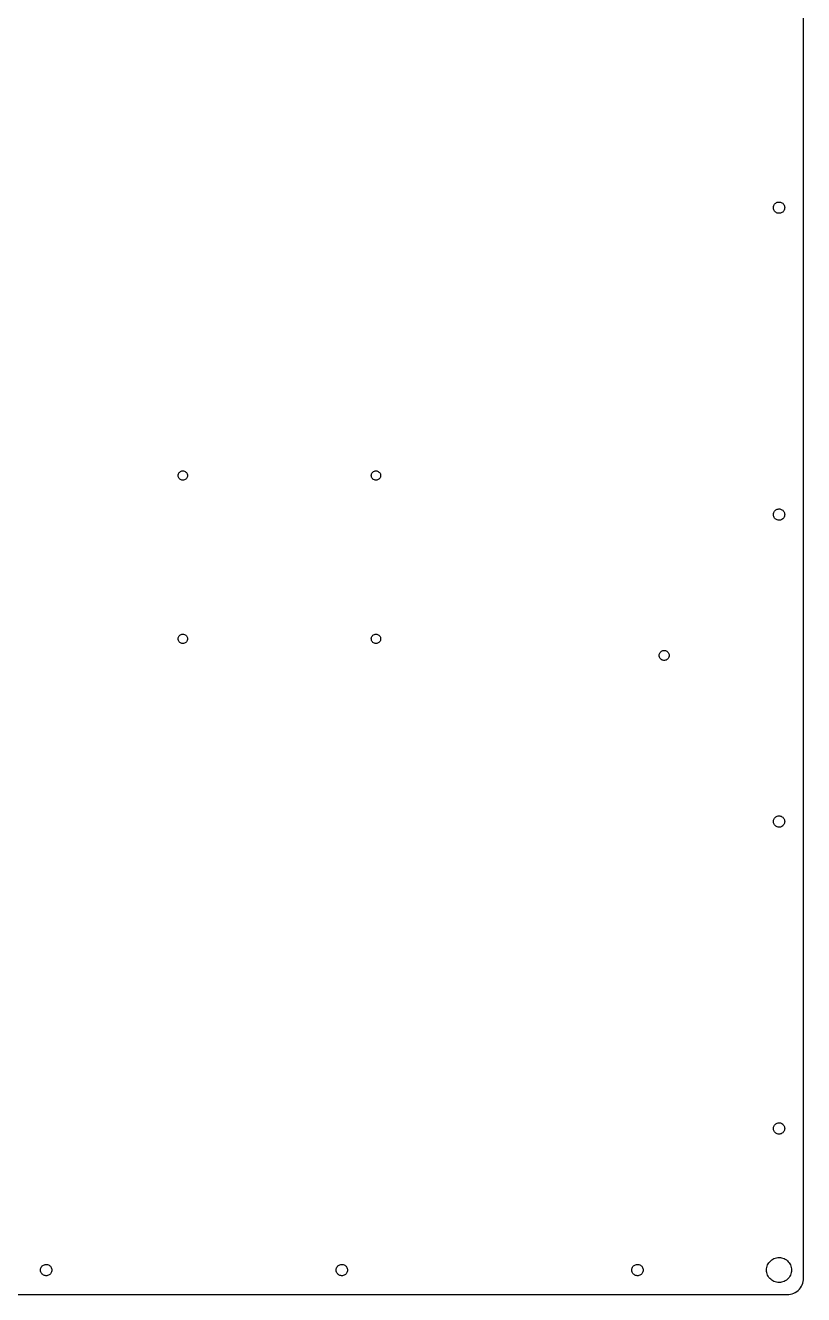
# Model space of a CAD drawing. Header units: metres. Extents: x -227 to 227, y -372 to 372.
# Drawn here: x -6.2 to 227.4, y -372.4 to 8.6 of the extents above; entities that cross this region are included whole.
import ezdxf

# ---------------------------------------------------------------- set-up
doc = ezdxf.new("R2010")
doc.units = ezdxf.units.M

msp = doc.modelspace()

# ---------------------------------------------------------------- linework, layer by layer
for p, q in [((227.375, -367.375), (227.375, 367.375)), ((218.305, -45.9473), (218.341, -45.7018)), ((218.341, -45.7018), (218.412, -45.4641)), ((218.412, -45.4641), (218.518, -45.2394)), ((218.518, -45.2394), (218.654, -45.0324)), ((218.654, -45.0324), (218.82, -44.8476)), ((218.82, -44.8476), (219.011, -44.6888)), ((219.011, -44.6888), (219.223, -44.5595)), ((219.223, -44.5595), (219.451, -44.4625)), ((219.451, -44.4625), (219.691, -44.3997)), ((219.691, -44.3997), (219.938, -44.3726)), ((219.938, -44.3726), (220.186, -44.3816)), ((220.186, -44.3816), (220.43, -44.4267)), ((220.43, -44.4267), (220.665, -44.5068)), ((220.665, -44.5068), (220.886, -44.6203)), ((220.886, -44.6203), (221.087, -44.7647)), ((221.087, -44.7647), (221.266, -44.937)), ((221.266, -44.937), (221.418, -45.1334)), ((221.418, -45.1334), (221.539, -45.3499)), ((221.539, -45.3499), (221.628, -45.5816)), ((221.628, -45.5816), (221.682, -45.8239)), ((218.305, -46.1955), (218.305, -45.9473)), ((218.341, -46.4411), (218.305, -46.1955)), ((218.412, -46.6787), (218.341, -46.4411)), ((218.518, -46.9034), (218.412, -46.6787)), ((218.654, -47.1104), (218.518, -46.9034)), ((218.82, -47.2953), (218.654, -47.1104)), ((219.011, -47.454), (218.82, -47.2953)), ((219.223, -47.5833), (219.011, -47.454)), ((219.451, -47.6804), (219.223, -47.5833)), ((219.691, -47.7431), (219.451, -47.6804)), ((219.938, -47.7703), (219.691, -47.7431)), ((220.186, -47.7612), (219.938, -47.7703)), ((220.43, -47.7161), (220.186, -47.7612)), ((220.665, -47.636), (220.43, -47.7161)), ((220.886, -47.5225), (220.665, -47.636)), ((221.087, -47.3781), (220.886, -47.5225)), ((221.266, -47.2059), (221.087, -47.3781)), ((221.418, -47.0094), (221.266, -47.2059)), ((221.539, -46.793), (221.418, -47.0094)), ((221.628, -46.5612), (221.539, -46.793)), ((221.682, -46.3189), (221.628, -46.5612)), ((221.682, -45.8239), (221.7, -46.0714)), ((221.7, -46.0714), (221.682, -46.3189)), ((39.7876, -125.8), (39.9275, -125.6)), ((39.9275, -125.6), (40.1001, -125.428)), ((40.1001, -125.428), (40.3, -125.288)), ((40.3, -125.288), (40.5212, -125.184)), ((40.5212, -125.184), (40.7569, -125.121)), ((40.7569, -125.121), (41, -125.1)), ((41, -125.1), (41.2431, -125.121)), ((41.2431, -125.121), (41.4788, -125.184)), ((41.4788, -125.184), (41.7, -125.288)), ((41.7, -125.288), (41.8999, -125.428)), ((41.8999, -125.428), (42.0725, -125.6)), ((42.0725, -125.6), (42.2124, -125.8)), ((97.7876, -125.8), (97.9275, -125.6)), ((97.9275, -125.6), (98.1001, -125.428)), ((98.1001, -125.428), (98.3, -125.288)), ((98.3, -125.288), (98.5212, -125.184)), ((98.5212, -125.184), (98.7569, -125.121)), ((98.7569, -125.121), (99, -125.1)), ((99, -125.1), (99.2431, -125.121)), ((99.2431, -125.121), (99.4788, -125.184)), ((99.4788, -125.184), (99.7, -125.288)), ((99.7, -125.288), (99.8999, -125.428)), ((99.8999, -125.428), (100.072, -125.6)), ((100.072, -125.6), (100.212, -125.8)), ((39.6, -126.5), (39.6213, -126.257)), ((39.6213, -126.743), (39.6, -126.5)), ((39.6213, -126.257), (39.6844, -126.021)), ((39.6844, -126.979), (39.6213, -126.743)), ((39.6844, -126.021), (39.7876, -125.8)), ((39.7876, -127.2), (39.6844, -126.979)), ((39.9275, -127.4), (39.7876, -127.2)), ((40.1001, -127.572), (39.9275, -127.4)), ((40.3, -127.712), (40.1001, -127.572)), ((40.5212, -127.816), (40.3, -127.712)), ((40.7569, -127.879), (40.5212, -127.816)), ((41, -127.9), (40.7569, -127.879)), ((41.2431, -127.879), (41, -127.9)), ((41.4788, -127.816), (41.2431, -127.879)), ((41.7, -127.712), (41.4788, -127.816)), ((41.8999, -127.572), (41.7, -127.712)), ((42.0725, -127.4), (41.8999, -127.572)), ((42.2124, -127.2), (42.0725, -127.4)), ((42.2124, -125.8), (42.3156, -126.021)), ((42.3156, -126.979), (42.2124, -127.2)), ((42.3156, -126.021), (42.3787, -126.257)), ((42.3787, -126.743), (42.3156, -126.979)), ((42.3787, -126.257), (42.4, -126.5)), ((42.4, -126.5), (42.3787, -126.743)), ((97.6, -126.5), (97.6213, -126.257)), ((97.6213, -126.743), (97.6, -126.5)), ((97.6213, -126.257), (97.6844, -126.021)), ((97.6844, -126.979), (97.6213, -126.743)), ((97.6844, -126.021), (97.7876, -125.8)), ((97.7876, -127.2), (97.6844, -126.979)), ((97.9275, -127.4), (97.7876, -127.2)), ((98.1001, -127.572), (97.9275, -127.4)), ((98.3, -127.712), (98.1001, -127.572)), ((98.5212, -127.816), (98.3, -127.712)), ((98.7569, -127.879), (98.5212, -127.816)), ((99, -127.9), (98.7569, -127.879)), ((99.2431, -127.879), (99, -127.9)), ((99.4788, -127.816), (99.2431, -127.879)), ((99.7, -127.712), (99.4788, -127.816)), ((99.8999, -127.572), (99.7, -127.712)), ((100.072, -127.4), (99.8999, -127.572)), ((100.212, -127.2), (100.072, -127.4)), ((100.212, -125.8), (100.316, -126.021)), ((100.316, -126.979), (100.212, -127.2)), ((100.316, -126.021), (100.379, -126.257)), ((100.379, -126.743), (100.316, -126.979)), ((100.379, -126.257), (100.4, -126.5)), ((100.4, -126.5), (100.379, -126.743)), ((218.654, -137.175), (218.82, -136.99)), ((218.82, -136.99), (219.011, -136.832)), ((219.011, -136.832), (219.223, -136.702)), ((219.223, -136.702), (219.451, -136.605)), ((219.451, -136.605), (219.691, -136.543)), ((219.691, -136.543), (219.938, -136.515)), ((219.938, -136.515), (220.186, -136.524)), ((220.186, -136.524), (220.43, -136.57)), ((220.43, -136.57), (220.665, -136.65)), ((220.665, -136.65), (220.886, -136.763)), ((220.886, -136.763), (221.087, -136.908)), ((221.087, -136.908), (221.266, -137.08)), ((221.266, -137.08), (221.418, -137.276)), ((218.305, -138.09), (218.341, -137.845)), ((218.305, -138.338), (218.305, -138.09)), ((218.341, -138.584), (218.305, -138.338)), ((218.341, -137.845), (218.412, -137.607)), ((218.412, -138.822), (218.341, -138.584)), ((218.412, -137.607), (218.518, -137.382)), ((218.518, -139.046), (218.412, -138.822)), ((218.518, -137.382), (218.654, -137.175)), ((218.654, -139.253), (218.518, -139.046)), ((218.82, -139.438), (218.654, -139.253)), ((219.011, -139.597), (218.82, -139.438)), ((219.223, -139.726), (219.011, -139.597)), ((219.451, -139.823), (219.223, -139.726)), ((219.691, -139.886), (219.451, -139.823)), ((219.938, -139.913), (219.691, -139.886)), ((220.186, -139.904), (219.938, -139.913)), ((220.43, -139.859), (220.186, -139.904)), ((220.665, -139.779), (220.43, -139.859)), ((220.886, -139.665), (220.665, -139.779)), ((221.087, -139.521), (220.886, -139.665)), ((221.266, -139.349), (221.087, -139.521)), ((221.418, -139.152), (221.266, -139.349)), ((221.418, -137.276), (221.539, -137.493)), ((221.539, -138.936), (221.418, -139.152)), ((221.539, -137.493), (221.628, -137.725)), ((221.628, -138.704), (221.539, -138.936)), ((221.628, -137.725), (221.682, -137.967)), ((221.682, -138.462), (221.628, -138.704)), ((221.682, -137.967), (221.7, -138.214)), ((221.7, -138.214), (221.682, -138.462)), ((39.6, -175.5), (39.6213, -175.257)), ((39.6213, -175.257), (39.6844, -175.021)), ((39.6844, -175.021), (39.7876, -174.8)), ((39.7876, -174.8), (39.9275, -174.6)), ((39.9275, -174.6), (40.1001, -174.428)), ((40.1001, -174.428), (40.3, -174.288)), ((40.3, -174.288), (40.5212, -174.184)), ((40.5212, -174.184), (40.7569, -174.121)), ((40.7569, -174.121), (41, -174.1)), ((41, -174.1), (41.2431, -174.121)), ((41.2431, -174.121), (41.4788, -174.184)), ((41.4788, -174.184), (41.7, -174.288)), ((41.7, -174.288), (41.8999, -174.428)), ((41.8999, -174.428), (42.0725, -174.6)), ((42.0725, -174.6), (42.2124, -174.8)), ((42.2124, -174.8), (42.3156, -175.021)), ((42.3156, -175.021), (42.3787, -175.257)), ((42.3787, -175.257), (42.4, -175.5)), ((97.6, -175.5), (97.6213, -175.257)), ((97.6213, -175.257), (97.6844, -175.021)), ((97.6844, -175.021), (97.7876, -174.8)), ((97.7876, -174.8), (97.9275, -174.6)), ((97.9275, -174.6), (98.1001, -174.428)), ((98.1001, -174.428), (98.3, -174.288)), ((98.3, -174.288), (98.5212, -174.184)), ((98.5212, -174.184), (98.7569, -174.121)), ((98.7569, -174.121), (99, -174.1)), ((99, -174.1), (99.2431, -174.121)), ((99.2431, -174.121), (99.4788, -174.184)), ((99.4788, -174.184), (99.7, -174.288)), ((99.7, -174.288), (99.8999, -174.428)), ((99.8999, -174.428), (100.072, -174.6)), ((100.072, -174.6), (100.212, -174.8)), ((100.212, -174.8), (100.316, -175.021)), ((100.316, -175.021), (100.379, -175.257)), ((100.379, -175.257), (100.4, -175.5)), ((39.6213, -175.743), (39.6, -175.5)), ((39.6844, -175.979), (39.6213, -175.743)), ((39.7876, -176.2), (39.6844, -175.979)), ((39.9275, -176.4), (39.7876, -176.2)), ((40.1001, -176.572), (39.9275, -176.4)), ((40.3, -176.712), (40.1001, -176.572)), ((40.5212, -176.816), (40.3, -176.712)), ((40.7569, -176.879), (40.5212, -176.816)), ((41, -176.9), (40.7569, -176.879)), ((41.2431, -176.879), (41, -176.9)), ((41.4788, -176.816), (41.2431, -176.879)), ((41.7, -176.712), (41.4788, -176.816)), ((41.8999, -176.572), (41.7, -176.712)), ((42.0725, -176.4), (41.8999, -176.572)), ((42.2124, -176.2), (42.0725, -176.4)), ((42.3156, -175.979), (42.2124, -176.2)), ((42.3787, -175.743), (42.3156, -175.979)), ((42.4, -175.5), (42.3787, -175.743)), ((97.6213, -175.743), (97.6, -175.5)), ((97.6844, -175.979), (97.6213, -175.743)), ((97.7876, -176.2), (97.6844, -175.979)), ((97.9275, -176.4), (97.7876, -176.2)), ((98.1001, -176.572), (97.9275, -176.4)), ((98.3, -176.712), (98.1001, -176.572)), ((98.5212, -176.816), (98.3, -176.712)), ((98.7569, -176.879), (98.5212, -176.816)), ((99, -176.9), (98.7569, -176.879)), ((99.2431, -176.879), (99, -176.9)), ((99.4788, -176.816), (99.2431, -176.879)), ((99.7, -176.712), (99.4788, -176.816)), ((99.8999, -176.572), (99.7, -176.712)), ((100.072, -176.4), (99.8999, -176.572)), ((100.212, -176.2), (100.072, -176.4)), ((100.316, -175.979), (100.212, -176.2)), ((100.379, -175.743), (100.316, -175.979)), ((100.4, -175.5), (100.379, -175.743)), ((184.897, -179.126), (185.132, -179.046)), ((185.132, -179.046), (185.376, -179.005)), ((185.376, -179.005), (185.624, -179.005)), ((185.624, -179.005), (185.868, -179.046)), ((185.868, -179.046), (186.103, -179.126)), ((184, -180.5), (184.02, -180.253)), ((184.02, -180.747), (184, -180.5)), ((184.02, -180.253), (184.081, -180.013)), ((184.081, -180.987), (184.02, -180.747)), ((184.081, -180.013), (184.181, -179.786)), ((184.181, -181.214), (184.081, -180.987)), ((184.181, -179.786), (184.316, -179.579)), ((184.316, -181.421), (184.181, -181.214)), ((184.316, -179.579), (184.484, -179.396)), ((184.484, -181.604), (184.316, -181.421)), ((184.484, -179.396), (184.68, -179.244)), ((184.68, -181.756), (184.484, -181.604)), ((184.68, -179.244), (184.897, -179.126)), ((184.897, -181.874), (184.68, -181.756)), ((185.132, -181.954), (184.897, -181.874)), ((185.376, -181.995), (185.132, -181.954)), ((185.624, -181.995), (185.376, -181.995)), ((185.868, -181.954), (185.624, -181.995)), ((186.103, -181.874), (185.868, -181.954)), ((186.103, -179.126), (186.32, -179.244)), ((186.32, -181.756), (186.103, -181.874)), ((186.32, -179.244), (186.516, -179.396)), ((186.516, -181.604), (186.32, -181.756)), ((186.516, -179.396), (186.684, -179.579)), ((186.684, -181.421), (186.516, -181.604)), ((186.684, -179.579), (186.819, -179.786)), ((186.819, -181.214), (186.684, -181.421)), ((186.819, -179.786), (186.919, -180.013)), ((186.919, -180.987), (186.819, -181.214)), ((186.919, -180.013), (186.98, -180.253)), ((186.98, -180.747), (186.919, -180.987)), ((186.98, -180.253), (187, -180.5)), ((187, -180.5), (186.98, -180.747)), ((218.305, -230.233), (218.341, -229.988)), ((218.305, -230.481), (218.305, -230.233)), ((218.341, -230.727), (218.305, -230.481)), ((218.341, -229.988), (218.412, -229.75)), ((218.412, -230.964), (218.341, -230.727)), ((218.412, -229.75), (218.518, -229.525)), ((218.518, -231.189), (218.412, -230.964)), ((218.518, -229.525), (218.654, -229.318)), ((218.654, -231.396), (218.518, -231.189)), ((218.654, -229.318), (218.82, -229.133)), ((218.82, -231.581), (218.654, -231.396)), ((218.82, -229.133), (219.011, -228.975)), ((219.011, -231.74), (218.82, -231.581)), ((219.011, -228.975), (219.223, -228.845)), ((219.223, -231.869), (219.011, -231.74)), ((219.223, -228.845), (219.451, -228.748)), ((219.451, -231.966), (219.223, -231.869)), ((219.451, -228.748), (219.691, -228.685)), ((219.691, -232.029), (219.451, -231.966)), ((219.691, -228.685), (219.938, -228.658)), ((219.938, -232.056), (219.691, -232.029)), ((219.938, -228.658), (220.186, -228.667)), ((220.186, -232.047), (219.938, -232.056)), ((220.186, -228.667), (220.43, -228.712)), ((220.43, -232.002), (220.186, -232.047)), ((220.43, -228.712), (220.665, -228.793)), ((220.665, -231.922), (220.43, -232.002)), ((220.665, -228.793), (220.886, -228.906)), ((220.886, -231.808), (220.665, -231.922)), ((220.886, -228.906), (221.087, -229.05)), ((221.087, -231.664), (220.886, -231.808)), ((221.087, -229.05), (221.266, -229.223)), ((221.266, -231.492), (221.087, -231.664)), ((221.266, -229.223), (221.418, -229.419)), ((221.418, -231.295), (221.266, -231.492)), ((221.418, -229.419), (221.539, -229.636)), ((221.539, -231.079), (221.418, -231.295)), ((221.539, -229.636), (221.628, -229.867)), ((221.628, -230.847), (221.539, -231.079)), ((221.628, -229.867), (221.682, -230.11)), ((221.682, -230.605), (221.628, -230.847)), ((221.682, -230.11), (221.7, -230.357)), ((221.7, -230.357), (221.682, -230.605)), ((218.305, -322.376), (218.341, -322.13)), ((218.305, -322.624), (218.305, -322.376)), ((218.341, -322.87), (218.305, -322.624)), ((218.341, -322.13), (218.412, -321.893)), ((218.412, -323.107), (218.341, -322.87)), ((218.412, -321.893), (218.518, -321.668)), ((218.518, -323.332), (218.412, -323.107)), ((218.518, -321.668), (218.654, -321.461)), ((218.654, -323.539), (218.518, -323.332)), ((218.654, -321.461), (218.82, -321.276)), ((218.82, -323.724), (218.654, -323.539)), ((218.82, -321.276), (219.011, -321.117)), ((219.011, -323.883), (218.82, -323.724)), ((219.011, -321.117), (219.223, -320.988)), ((219.223, -320.988), (219.451, -320.891)), ((219.451, -320.891), (219.691, -320.828)), ((219.691, -320.828), (219.938, -320.801)), ((219.938, -320.801), (220.186, -320.81)), ((220.186, -320.81), (220.43, -320.855)), ((220.43, -320.855), (220.665, -320.935)), ((220.665, -320.935), (220.886, -321.049)), ((220.886, -321.049), (221.087, -321.193)), ((221.087, -323.807), (220.886, -323.951)), ((221.087, -321.193), (221.266, -321.366)), ((221.266, -323.634), (221.087, -323.807)), ((221.266, -321.366), (221.418, -321.562)), ((221.418, -323.438), (221.266, -323.634)), ((221.418, -321.562), (221.539, -321.778)), ((221.539, -323.222), (221.418, -323.438)), ((221.539, -321.778), (221.628, -322.01)), ((221.628, -322.99), (221.539, -323.222)), ((221.628, -322.01), (221.682, -322.252)), ((221.682, -322.748), (221.628, -322.99)), ((221.682, -322.252), (221.7, -322.5)), ((221.7, -322.5), (221.682, -322.748)), ((219.223, -324.012), (219.011, -323.883)), ((219.451, -324.109), (219.223, -324.012)), ((219.691, -324.172), (219.451, -324.109)), ((219.938, -324.199), (219.691, -324.172)), ((220.186, -324.19), (219.938, -324.199)), ((220.43, -324.145), (220.186, -324.19)), ((220.665, -324.065), (220.43, -324.145)), ((220.886, -323.951), (220.665, -324.065)), ((217.491, -362.213), (217.796, -361.966)), ((217.796, -361.966), (218.125, -361.752)), ((218.125, -361.752), (218.475, -361.574)), ((218.475, -361.574), (218.841, -361.434)), ((218.841, -361.434), (219.22, -361.332)), ((219.22, -361.332), (219.608, -361.271)), ((219.608, -361.271), (220, -361.25)), ((220, -361.25), (220.392, -361.271)), ((220.392, -361.271), (220.78, -361.332)), ((220.78, -361.332), (221.159, -361.434)), ((221.159, -361.434), (221.525, -361.574)), ((221.525, -361.574), (221.875, -361.752)), ((221.875, -361.752), (222.204, -361.966)), ((222.204, -361.966), (222.509, -362.213)), ((-1.69545, -364.876), (-1.65932, -364.63)), ((-1.69545, -365.124), (-1.69545, -364.876)), ((-1.65932, -365.37), (-1.69545, -365.124)), ((-1.65932, -364.63), (-1.58781, -364.393)), ((-1.58781, -365.607), (-1.65932, -365.37)), ((-1.58781, -364.393), (-1.48248, -364.168)), ((-1.48248, -365.832), (-1.58781, -365.607)), ((-1.48248, -364.168), (-1.34554, -363.961)), ((-1.34554, -363.961), (-1.17992, -363.776)), ((-1.17992, -363.776), (-0.98915, -363.617)), ((-0.98915, -363.617), (-0.7773, -363.488)), ((-0.7773, -363.488), (-0.54889, -363.391)), ((-0.54889, -363.391), (-0.30878, -363.328)), ((-0.30878, -363.328), (-0.06207, -363.301)), ((-0.06207, -363.301), (0.18593, -363.31)), ((0.18593, -363.31), (0.42998, -363.355)), ((0.42998, -363.355), (0.66487, -363.435)), ((0.66487, -363.435), (0.88559, -363.549)), ((0.88559, -363.549), (1.08743, -363.693)), ((1.08743, -363.693), (1.2661, -363.866)), ((1.2661, -363.866), (1.41779, -364.062)), ((1.41779, -364.062), (1.53926, -364.278)), ((1.53926, -365.722), (1.41779, -365.938)), ((1.53926, -364.278), (1.62791, -364.51)), ((1.62791, -365.49), (1.53926, -365.722)), ((1.62791, -364.51), (1.68187, -364.752)), ((1.68187, -365.248), (1.62791, -365.49)), ((1.68187, -364.752), (1.7, -365)), ((1.7, -365), (1.68187, -365.248)), ((87.0545, -364.876), (87.0907, -364.63)), ((87.0545, -365.124), (87.0545, -364.876)), ((87.0907, -365.37), (87.0545, -365.124)), ((87.0907, -364.63), (87.1622, -364.393)), ((87.1622, -365.607), (87.0907, -365.37)), ((87.1622, -364.393), (87.2675, -364.168)), ((87.2675, -365.832), (87.1622, -365.607)), ((87.2675, -364.168), (87.4044, -363.961)), ((87.4044, -363.961), (87.5701, -363.776)), ((87.5701, -363.776), (87.7608, -363.617)), ((87.7608, -363.617), (87.9727, -363.488)), ((87.9727, -363.488), (88.2011, -363.391)), ((88.2011, -363.391), (88.4412, -363.328)), ((88.4412, -363.328), (88.6879, -363.301)), ((88.6879, -363.301), (88.9359, -363.31)), ((88.9359, -363.31), (89.18, -363.355)), ((89.18, -363.355), (89.4149, -363.435)), ((89.4149, -363.435), (89.6356, -363.549)), ((89.6356, -363.549), (89.8374, -363.693)), ((89.8374, -363.693), (90.0161, -363.866)), ((90.0161, -363.866), (90.1678, -364.062)), ((90.1678, -364.062), (90.2893, -364.278)), ((90.2893, -365.722), (90.1678, -365.938)), ((90.2893, -364.278), (90.3779, -364.51)), ((90.3779, -365.49), (90.2893, -365.722)), ((90.3779, -364.51), (90.4319, -364.752)), ((90.4319, -365.248), (90.3779, -365.49)), ((90.4319, -364.752), (90.45, -365)), ((90.45, -365), (90.4319, -365.248)), ((175.805, -364.876), (175.841, -364.63)), ((175.805, -365.124), (175.805, -364.876)), ((175.841, -365.37), (175.805, -365.124)), ((175.841, -364.63), (175.912, -364.393)), ((175.912, -365.607), (175.841, -365.37)), ((175.912, -364.393), (176.018, -364.168)), ((176.018, -365.832), (175.912, -365.607)), ((176.018, -364.168), (176.154, -363.961)), ((176.154, -363.961), (176.32, -363.776)), ((176.32, -363.776), (176.511, -363.617)), ((176.511, -363.617), (176.723, -363.488)), ((176.723, -363.488), (176.951, -363.391)), ((176.951, -363.391), (177.191, -363.328)), ((177.191, -363.328), (177.438, -363.301)), ((177.438, -363.301), (177.686, -363.31)), ((177.686, -363.31), (177.93, -363.355)), ((177.93, -363.355), (178.165, -363.435)), ((178.165, -363.435), (178.386, -363.549)), ((178.386, -363.549), (178.587, -363.693)), ((178.587, -363.693), (178.766, -363.866)), ((178.766, -363.866), (178.918, -364.062)), ((178.918, -364.062), (179.039, -364.278)), ((179.039, -365.722), (178.918, -365.938)), ((179.039, -364.278), (179.128, -364.51)), ((179.128, -365.49), (179.039, -365.722)), ((179.128, -364.51), (179.182, -364.752)), ((179.182, -365.248), (179.128, -365.49)), ((179.182, -364.752), (179.2, -365)), ((179.2, -365), (179.182, -365.248)), ((216.25, -365), (216.271, -364.608)), ((216.271, -365.392), (216.25, -365)), ((216.271, -364.608), (216.332, -364.22)), ((216.332, -365.78), (216.271, -365.392)), ((216.332, -364.22), (216.434, -363.841)), ((216.434, -366.159), (216.332, -365.78)), ((216.434, -363.841), (216.574, -363.475)), ((216.574, -363.475), (216.752, -363.125)), ((216.752, -363.125), (216.966, -362.796)), ((216.966, -362.796), (217.213, -362.491)), ((217.213, -362.491), (217.491, -362.213)), ((222.509, -362.213), (222.787, -362.491)), ((222.787, -362.491), (223.034, -362.796)), ((223.034, -362.796), (223.248, -363.125)), ((223.248, -363.125), (223.426, -363.475)), ((223.426, -363.475), (223.566, -363.841)), ((223.566, -363.841), (223.668, -364.22)), ((223.668, -365.78), (223.566, -366.159)), ((223.668, -364.22), (223.729, -364.608)), ((223.729, -365.392), (223.668, -365.78)), ((223.729, -364.608), (223.75, -365)), ((223.75, -365), (223.729, -365.392)), ((-1.34554, -366.039), (-1.48248, -365.832)), ((-1.17992, -366.224), (-1.34554, -366.039)), ((-0.98915, -366.383), (-1.17992, -366.224)), ((-0.7773, -366.512), (-0.98915, -366.383)), ((-0.54889, -366.609), (-0.7773, -366.512)), ((-0.30878, -366.672), (-0.54889, -366.609)), ((-0.06207, -366.699), (-0.30878, -366.672)), ((0.18593, -366.69), (-0.06207, -366.699)), ((0.42998, -366.645), (0.18593, -366.69)), ((0.66487, -366.565), (0.42998, -366.645)), ((0.88559, -366.451), (0.66487, -366.565)), ((1.08743, -366.307), (0.88559, -366.451)), ((1.2661, -366.134), (1.08743, -366.307)), ((1.41779, -365.938), (1.2661, -366.134)), ((87.4044, -366.039), (87.2675, -365.832)), ((87.5701, -366.224), (87.4044, -366.039)), ((87.7608, -366.383), (87.5701, -366.224)), ((87.9727, -366.512), (87.7608, -366.383)), ((88.2011, -366.609), (87.9727, -366.512)), ((88.4412, -366.672), (88.2011, -366.609)), ((88.6879, -366.699), (88.4412, -366.672)), ((88.9359, -366.69), (88.6879, -366.699)), ((89.18, -366.645), (88.9359, -366.69)), ((89.4149, -366.565), (89.18, -366.645)), ((89.6356, -366.451), (89.4149, -366.565)), ((89.8374, -366.307), (89.6356, -366.451)), ((90.0161, -366.134), (89.8374, -366.307)), ((90.1678, -365.938), (90.0161, -366.134)), ((176.154, -366.039), (176.018, -365.832)), ((176.32, -366.224), (176.154, -366.039)), ((176.511, -366.383), (176.32, -366.224)), ((176.723, -366.512), (176.511, -366.383)), ((176.951, -366.609), (176.723, -366.512)), ((177.191, -366.672), (176.951, -366.609)), ((177.438, -366.699), (177.191, -366.672)), ((177.686, -366.69), (177.438, -366.699)), ((177.93, -366.645), (177.686, -366.69)), ((178.165, -366.565), (177.93, -366.645)), ((178.386, -366.451), (178.165, -366.565)), ((178.587, -366.307), (178.386, -366.451)), ((178.766, -366.134), (178.587, -366.307)), ((178.918, -365.938), (178.766, -366.134)), ((216.574, -366.525), (216.434, -366.159)), ((216.752, -366.875), (216.574, -366.525)), ((216.966, -367.204), (216.752, -366.875)), ((217.213, -367.509), (216.966, -367.204)), ((217.491, -367.787), (217.213, -367.509)), ((217.796, -368.034), (217.491, -367.787)), ((218.125, -368.248), (217.796, -368.034)), ((218.475, -368.426), (218.125, -368.248)), ((218.841, -368.566), (218.475, -368.426)), ((219.22, -368.668), (218.841, -368.566)), ((219.608, -368.729), (219.22, -368.668)), ((220, -368.75), (219.608, -368.729)), ((220.392, -368.729), (220, -368.75)), ((220.78, -368.668), (220.392, -368.729)), ((221.159, -368.566), (220.78, -368.668)), ((221.525, -368.426), (221.159, -368.566)), ((221.875, -368.248), (221.525, -368.426)), ((222.204, -368.034), (221.875, -368.248)), ((222.509, -367.787), (222.204, -368.034)), ((222.787, -367.509), (222.509, -367.787)), ((223.034, -367.204), (222.787, -367.509)), ((223.248, -366.875), (223.034, -367.204)), ((223.426, -366.525), (223.248, -366.875)), ((223.566, -366.159), (223.426, -366.525)), ((226.705, -369.875), (226.943, -369.409)), ((226.943, -369.409), (227.13, -368.92)), ((227.13, -368.92), (227.266, -368.415)), ((227.266, -368.415), (227.348, -367.898)), ((227.348, -367.898), (227.375, -367.375)), ((-222.375, -372.375), (222.375, -372.375)), ((222.375, -372.375), (222.898, -372.348)), ((222.898, -372.348), (223.415, -372.266)), ((223.415, -372.266), (223.92, -372.13)), ((223.92, -372.13), (224.409, -371.943)), ((224.409, -371.943), (224.875, -371.705)), ((224.875, -371.705), (225.314, -371.42)), ((225.314, -371.42), (225.721, -371.091)), ((225.721, -371.091), (226.091, -370.721)), ((226.091, -370.721), (226.42, -370.314)), ((226.42, -370.314), (226.705, -369.875))]:
    msp.add_line(p, q)

doc.saveas('drawing.dxf')
